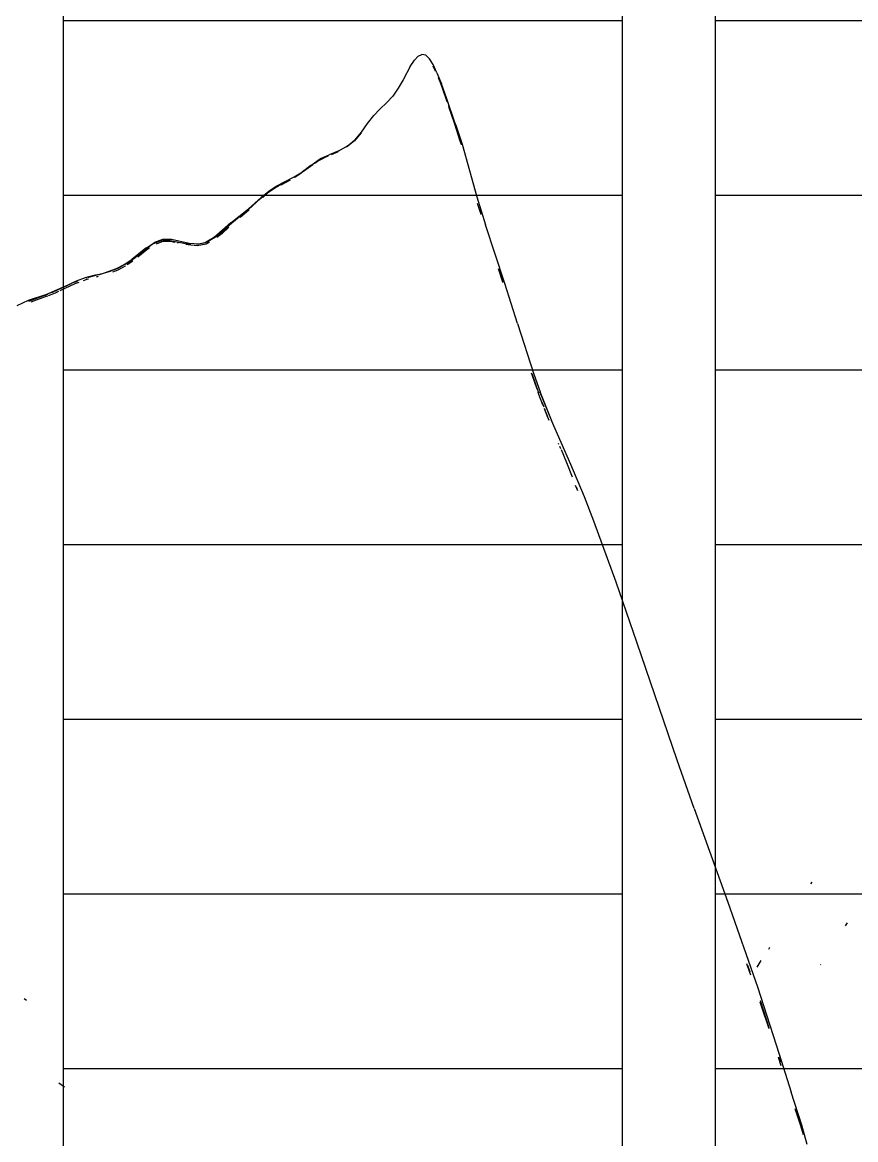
# Model space of a CAD drawing. Header units: millimetres. Extents: x -12551121 to 353735, y 112272 to 285506.
# Drawn here: x 100395 to 100843, y 178274 to 178874 of the extents above; entities that cross this region are included whole.
import ezdxf

# ---------------------------------------------------------------- set-up
doc = ezdxf.new("R2010")
doc.units = ezdxf.units.MM
doc.header["$MEASUREMENT"] = 0
doc.layers.add('+AT9-HATCH', color=8, linetype='Continuous')
doc.layers.add('+AT9_Hardscape', color=1, linetype='Continuous')

# ---------------------------------------------------------------- blocks, each defined once
blk = doc.blocks.new('cabana')
at = {"layer": '+AT9_Hardscape', "color": 1}
for p, q in [((270.43, 257.51), (271.47, 258.55)), ((220.72, 247.04), (223.33, 249.68)), ((637.81, 179.31), (636.28, 185.96)), ((637.81, 169.98), (636.74, 178.11)), ((637.47, 179), (638.75, 169.95)), ((638.84, 170.76), (637.81, 179.31)), ((638.04, 168.69), (637.81, 169.98)), ((638.82, 164.36), (638.09, 168.41)), ((638.75, 169.95), (638.82, 169.61)), ((638.82, 169.61), (639, 168.39)), ((638.82, 169.61), (639.29, 167.45)), ((638.84, 170.76), (639.29, 167.45)), ((639.26, 162.43), (638.82, 164.36)), ((639.29, 167.45), (642.03, 154.9)), ((639.29, 167.45), (639.59, 165.01)), ((639.69, 164.61), (639.59, 165.01)), ((639.85, 163.42), (639.69, 164.61)), ((641.47, 157.03), (639.69, 164.61)), ((641.43, 153.03), (639.45, 161.61)), ((642.1, 154.41), (641.47, 157.03)), ((641.76, 150.66), (641.43, 153.03)), ((642.1, 154.41), (642.03, 154.9)), ((642.49, 151.56), (642.1, 154.41)), ((642.66, 152.06), (642.1, 154.41)), ((643.46, 146.82), (642.66, 152.06)), ((642.36, 146.29), (642.07, 148.37)), ((642.41, 145.34), (642.36, 146.29)), ((643.18, 146.14), (643.16, 146.34)), ((643.71, 139.09), (643.21, 145.75)), ((643.73, 142.06), (643.46, 146.82)), ((642.72, 139.83), (642.65, 141.06)), ((643.71, 139.09), (643.73, 142.06)), ((643.71, 139.09), (643.71, 138.98)), ((643.71, 138.98), (643.75, 138.58)), ((643.75, 138.58), (643.75, 138.5)), ((643.76, 136.8), (643.75, 138.5)), ((643.75, 138.5), (643.92, 136.27)), ((643.94, 128.96), (643.44, 131.99)), ((643.92, 136.27), (643.93, 136.21)), ((643.93, 136.21), (645, 129.43)), ((643.93, 136.21), (644.17, 132.92)), ((644.77, 128.68), (644.17, 132.92)), ((645.12, 124.56), (643.94, 128.96)), ((646.15, 124.3), (644.77, 128.68)), ((645, 129.43), (646.15, 125.02)), ((645.15, 124.48), (645.12, 124.56)), ((646.96, 120.04), (645.62, 123.33)), ((646.15, 125.02), (647.97, 120.29)), ((646.15, 124.3), (648.19, 119.42)), ((652.27, 111.7), (647.97, 120.29)), ((648.19, 119.42), (652.28, 111.33)), ((651.42, 111.42), (648.57, 116.88)), ((652.09, 109.81), (651.42, 111.42)), ((653.05, 109.65), (652.27, 111.7)), ((652.28, 111.33), (652.61, 110.61)), ((652.61, 110.61), (653.05, 109.65)), ((653.05, 109.65), (654.54, 106.33)), ((653.87, 107.47), (653.05, 109.65)), ((653.17, 98.26), (653.92, 102.68)), ((653.92, 102.68), (653.41, 105.94)), ((654.31, 102.08), (653.61, 98.07)), ((653.74, 98.28), (654.31, 102.08)), ((654.47, 103.1), (653.87, 107.47)), ((654.44, 102.81), (654.31, 102.08)), ((654.44, 102.81), (654.47, 103.1)), ((654.54, 106.33), (655.18, 101.81)), ((653.61, 98.07), (650.12, 89.48)), ((654.22, 97.27), (650.23, 88.36)), ((652.19, 95.81), (653.17, 98.26)), ((653.74, 98.28), (653.61, 98.07)), ((655.18, 101.81), (654.22, 97.27)), ((649.36, 89.18), (649.87, 90.34)), ((651.48, 94.04), (651.7, 94.61)), ((647.81, 79.67), (647.95, 84.46)), ((647.95, 84.46), (648.43, 86.07)), ((648.53, 86.4), (649.36, 89.18)), ((648.8, 84.46), (648.86, 83.88)), ((650.23, 88.36), (648.86, 83.56)), ((650.12, 89.48), (649.59, 87.59)), ((648.41, 77.59), (647.81, 79.67)), ((648.82, 83.42), (648.77, 79.84)), ((648.9, 79.42), (648.77, 79.84)), ((648.86, 83.56), (648.82, 83.42)), ((648.82, 83.42), (648.9, 79.42)), ((648.86, 83.88), (648.86, 83.56)), ((650.26, 75.15), (648.9, 79.42)), ((648.9, 79.42), (648.91, 78.72)), ((650.39, 73.98), (648.91, 78.72)), ((651.72, 70.07), (650.07, 73.2)), ((650.12, 75.22), (652.79, 70.24)), ((651.36, 73), (650.12, 75.22)), ((651.36, 73), (650.26, 75.15)), ((652.66, 69.51), (650.39, 73.98)), ((656.23, 64.29), (651.36, 73)), ((652.79, 70.24), (651.36, 73)), ((654.21, 65.78), (651.72, 70.07)), ((652.81, 69.26), (652.66, 69.51)), ((652.85, 69.18), (652.81, 69.26)), ((652.85, 69.18), (655.96, 63.84)), ((661.31, 53.48), (655.96, 63.84)), ((656.23, 64.29), (661.73, 53.41)), ((660.8, 53.58), (658.03, 58.81)), ((661.02, 53.21), (660.8, 53.58)), ((661.31, 53.48), (665.78, 46.03)), ((661.73, 53.41), (666.15, 45.58)), ((665.78, 46.03), (667.38, 43.15)), ((667.71, 41.68), (666.08, 44.6)), ((667.38, 43.15), (666.15, 45.58)), ((667.38, 43.15), (668.78, 40.64)), ((668.14, 41.66), (667.38, 43.15)), ((669.79, 36.77), (667.71, 41.68)), ((668.14, 41.66), (670.04, 36.82)), ((668.78, 40.64), (670.57, 36.09)), ((670.24, 35.21), (669.79, 36.77)), ((670.04, 36.82), (671.37, 32.21)), ((670.57, 36.09), (673.36, 25.95)), ((672.14, 28.49), (670.61, 33.9)), ((674.51, 21.83), (673.03, 25.71)), ((673.27, 25.88), (674.96, 21.38)), ((673.36, 25.95), (675.22, 21.07)), ((674.96, 21.38), (677.35, 16.22)), ((677.15, 16.22), (675.16, 20.41)), ((677.63, 15.96), (675.22, 21.07)), ((677.73, 14.87), (677.15, 16.22)), ((677.35, 16.22), (677.85, 14.94)), ((677.63, 15.96), (680.09, 10.09)), ((678.31, 13.78), (679.39, 10.95)), ((679.39, 10.95), (678.5, 13.05)), ((680.67, 5.99), (679.39, 10.95)), ((679.39, 10.95), (679.48, 10.83)), ((679.48, 10.83), (680.85, 5.49)), ((680.09, 10.09), (681.2, 5.17)), ((681.78, 0.17), (681.1, 3.85)), ((681.13, 3.87), (681.78, 0.17)), ((682.24, -0.4), (681.2, 5.17)), ((682.24, -0.4), (683.78, -5.58)), ((685.67, -9.69), (683.31, -4.93)), ((685.84, -9.75), (683.31, -4.93)), ((683.78, -5.58), (686.02, -9.97)), ((689.09, -14.11), (685.67, -9.69)), ((686.02, -9.97), (685.84, -9.75)), ((686.02, -9.97), (689.44, -14.35)), ((689.09, -14.11), (686.02, -9.97)), ((689.44, -14.35), (693.3, -18.52)), ((693.3, -18.52), (696.87, -22.7)), ((699.48, -26.57), (696.87, -22.7)), ((699.48, -26.57), (702.23, -30.88)), ((702.23, -30.88), (704.9, -34.75)), ((708.49, -38.57), (704.9, -34.75)), ((712.36, -42), (708.49, -38.57)), ((718.52, -47.24), (712.36, -42)), ((718.52, -47.24), (721.49, -50.24)), ((721.49, -50.24), (723.06, -52.55)), ((723.06, -52.55), (723.61, -54.65)), ((712.23, -60.55), (717.03, -59.46)), ((716.49, -59.17), (713.54, -59.9)), ((717.03, -59.46), (720.57, -58.15)), ((720.57, -58.15), (722.75, -56.69)), ((722.75, -56.69), (723.61, -54.65)), ((672.07, -65.88), (642.85, -67.87)), ((671.75, -65.6), (673.41, -65.48)), ((681.61, -64.84), (672.07, -65.88)), ((672.32, -65.38), (674.44, -65.22)), ((683.9, -64.39), (673.41, -65.48)), ((674.44, -65.22), (683.29, -64.33)), ((683.75, -64.6), (681.61, -64.84)), ((683.29, -64.33), (693.21, -63.11)), ((683.75, -64.6), (697.48, -62.88)), ((693.95, -63.1), (683.9, -64.39)), ((698.15, -62.56), (695.8, -62.86)), ((696, -62.77), (697.55, -62.58)), ((697.48, -62.88), (706, -61.7)), ((697.55, -62.58), (706.21, -61.34)), ((706.21, -61.34), (698.15, -62.56)), ((712.23, -60.55), (706, -61.7)), ((706.42, -61.32), (706.21, -61.34)), ((709.73, -60.7), (706.42, -61.32)), ((709.77, -60.7), (709.73, -60.7)), ((594.14, -73.03), (627.15, -69.37)), ((595.07, -72.05), (602.62, -71.24)), ((595.41, -72.16), (601.02, -71.57)), ((642.85, -67.87), (627.15, -69.37)), ((632.96, -68.12), (639.15, -67.53)), ((633.01, -68.32), (634.75, -68.17)), ((647.2, -67.18), (647.17, -67.19)), ((543.35, -77.32), (533.1, -78.62)), ((535.02, -78.25), (543.13, -77.22)), ((543.13, -77.22), (544.14, -77.11)), ((571.71, -75.29), (543.34, -78.28)), ((543.94, -77.26), (543.35, -77.32)), ((571.71, -75.29), (594.14, -73.03)), ((594.83, -72.08), (595.07, -72.05)), ((491.74, -87.67), (516.96, -82.45)), ((501.14, -84.12), (502.46, -83.87)), ((503.57, -83.66), (504.19, -83.54)), ((517.27, -82.41), (516.96, -82.45)), ((517.24, -81.2), (524.13, -80.07)), ((517.27, -82.41), (518.13, -82.25)), ((518.13, -82.25), (533, -79.59)), ((518.13, -82.25), (533.44, -79.61)), ((519.09, -80.77), (524, -79.96)), ((524.8, -79.96), (527.44, -79.53)), ((526.23, -79.59), (532.14, -78.62)), ((532.14, -78.62), (533.16, -78.49)), ((543.34, -78.28), (533.44, -79.61)), ((473.25, -91.21), (491.74, -87.67)), ((477.18, -88.38), (480.27, -87.84)), ((477.67, -88.42), (478.83, -88.22)), ((484.96, -87.16), (493.1, -85.75)), ((493.1, -85.75), (500.47, -84.36)), ((425.02, -98.48), (459.44, -93.57)), ((459.44, -93.57), (473.25, -91.21)), ((391.25, -102.85), (425.02, -98.48)), ((324.71, -110.97), (391.25, -102.85)), ((297.45, -114.48), (324.71, -110.97)), ((297.45, -114.48), (244.61, -121.94)), ((244.61, -121.94), (196.81, -128.05)), ((203.66, -125.91), (205.81, -125.63)), ((205.35, -125.88), (209.14, -125.36)), ((205.81, -125.63), (210.03, -125.04)), ((152.85, -131.81), (157.43, -131.34)), ((157.81, -131.46), (154.92, -131.75)), ((196.81, -128.05), (159.14, -132.1)), ((173.56, -129.55), (186.17, -128.14)), ((189.33, -127.97), (174.22, -129.65)), ((186.17, -128.14), (188.48, -127.85)), ((189.41, -127.96), (189.33, -127.97)), ((207.27, -130.08), (210.21, -132.99)), ((108.54, -136.76), (119.4, -136.09)), ((114, -135.87), (119.59, -135.45)), ((115.61, -135.88), (119.22, -135.62)), ((119.22, -135.62), (128.65, -134.53)), ((119.4, -136.09), (137.77, -134.13)), ((119.59, -135.45), (127.47, -134.54)), ((159.14, -132.1), (137.77, -134.13)), ((215.43, -138.17), (216.27, -139)), ((201.5, -163.7), (201.66, -163.85)), ((245.11, -167.58), (245.89, -168.35)), ((219.11, -181.15), (220.5, -182.53))]:
    blk.add_line(p, q, dxfattribs=at)

msp = doc.modelspace()

# ---------------------------------------------------------------- hatches: boundary and pattern name
at = {"layer": '+AT9-HATCH'}
h = msp.add_hatch(dxfattribs=at)
h.set_pattern_fill('ANSI38', color=62, scale=100)
h.set_pattern_definition([(45, (4874355.9, 2835157.78), (-224.506403, 224.506403), []), (135, (4874355.9, 2835157.78), (-673.51921, 224.506403), [793.75, -476.25])])
h.paths.add_polyline_path([(99292.22, 179726.48), (101217.22, 179726.48, -0.414214), (102317.22, 178626.48), (102317.22, 173351.49), (103142.22, 173351.49), (103142.22, 174876.48), (103042.22, 174876.48), (103042.22, 176526.48), (103042.22, 176676.47), (103192.22, 176676.48), (103192.22, 177626.51), (103142.22, 177626.51), (103142.22, 180226.48), (99442.22, 180226.47), (99292.22, 180226.47)])
h = msp.add_hatch(dxfattribs=at)
h.set_pattern_fill('LINE', color=8, scale=750)
h.paths.add_polyline_path([(98342.22, 176851.47), (98342.22, 179526.48), (97292.22, 179526.48, 0.414214), (96392.22, 178626.48), (96392.22, 177751.48, -0.414214), (95292.22, 176651.48), (94892.22, 176651.48), (94892.22, 174751.48), (96392.22, 174751.48, 0.414214), (97292.22, 175651.48), (97292.22, 176001.46), (97292.22, 176451.47, -0.414214), (97692.22, 176851.47), (98342.22, 176851.47)], is_closed=False)
h.paths.add_polyline_path([(98392.22, 179526.48), (98392.22, 176851.47), (98692.22, 176851.47), (98692.22, 179526.48)])
h.paths.add_polyline_path([(98742.22, 179526.48), (98742.22, 176851.47), (99042.22, 176851.47), (99042.22, 179526.48)])
h.paths.add_polyline_path([(99367.22, 179526.48), (99367.22, 176851.47), (99667.22, 176851.47), (99667.22, 179526.48)])
h.paths.add_polyline_path([(99717.22, 179526.48), (99717.22, 176851.47), (100017.22, 176851.47), (100017.22, 179526.48)])
h.paths.add_polyline_path([(100067.22, 179526.48), (100067.22, 176851.47), (100367.22, 176851.47), (100367.22, 179526.48)])
h.paths.add_polyline_path([(100417.22, 179526.48), (100417.22, 176851.47), (100717.22, 176851.47), (100717.22, 179526.48)])
h.paths.add_polyline_path([(101067.22, 176716.04), (101067.22, 179526.48), (100767.22, 179526.48), (100767.22, 176851.46), (100767.22, 176851.46, -0.21525)])
h.paths.add_polyline_path([(101117.22, 179526.48), (101117.22, 173451.49), (101417.22, 173451.49), (101417.22, 179503.97, 0.056082), (101217.22, 179526.48), (101117.22, 179526.48)], is_closed=False)
h.paths.add_polyline_path([(101467.22, 179491.06), (101467.22, 173451.49), (101767.22, 173451.49), (101767.22, 179338.87, 0.094274)])
h.paths.add_polyline_path([(102117.22, 178626.63, 0.213378), (101817.22, 179297.3), (101817.22, 173451.49), (102117.22, 173451.49), (102117.22, 178626.48)], is_closed=False)
h.paths.add_polyline_path([(101817.22, 173101.46), (101817.22, 170101.46), (102117.22, 170101.46), (102117.22, 173101.46)])
h.paths.add_polyline_path([(101467.22, 173101.46), (101467.22, 170101.46), (101767.22, 170101.46), (101767.22, 173101.46)])
h.paths.add_polyline_path([(101117.22, 173101.46), (101117.22, 170101.46), (101417.22, 170101.46), (101417.22, 173101.46)])
h.paths.add_polyline_path([(101117.22, 169801.46), (101117.22, 166601.46), (101417.22, 166601.46), (101417.22, 169801.46)])
h.paths.add_polyline_path([(101467.22, 169801.46), (101467.22, 166601.46), (101767.22, 166601.46), (101767.22, 169801.46)])
h.paths.add_polyline_path([(101817.22, 169801.46), (101817.22, 166601.46), (102117.22, 166601.46), (102117.22, 169801.46)])
h.paths.add_polyline_path([(102517.22, 169801.46), (102817.22, 169801.46), (102817.22, 166601.46), (102517.22, 166601.46)])
h.paths.add_polyline_path([(102167.22, 169801.46), (102467.22, 169801.46), (102467.22, 166601.46), (102167.22, 166601.46)])
h.paths.add_polyline_path([(102867.22, 169801.46), (103167.22, 169801.46), (103167.22, 166601.46), (102867.22, 166601.46)])
h.paths.add_polyline_path([(102867.22, 173101.46), (103167.22, 173101.46), (103167.22, 170101.46), (102867.22, 170101.46)])
h.paths.add_polyline_path([(102167.22, 173101.46), (102467.22, 173101.46), (102467.22, 170101.46), (102167.22, 170101.46)])
h.paths.add_polyline_path([(102517.22, 173101.46), (102817.22, 173101.46), (102817.22, 170101.46), (102517.22, 170101.46)])

# ---------------------------------------------------------------- linework, layer by layer
at = {"layer": '+AT9_Hardscape', "elevation": 0}
msp.add_lwpolyline([(100417.22, 179526.48), (100717.22, 179526.48), (100717.22, 176851.47), (100417.22, 176851.47)], close=True, dxfattribs=at)
msp.add_lwpolyline([(101067.22, 176716.04, 0.21525), (100767.22, 176851.46), (100767.22, 176851.46), (100767.22, 179526.48), (101067.22, 179526.48)], format="xyb", close=True, dxfattribs=at)

# ---------------------------------------------------------------- block references
at = {"rotation": 101.8661847011007}
msp.add_blockref('cabana', (100704.9, 178137.41), dxfattribs=at)

doc.saveas('drawing.dxf')
